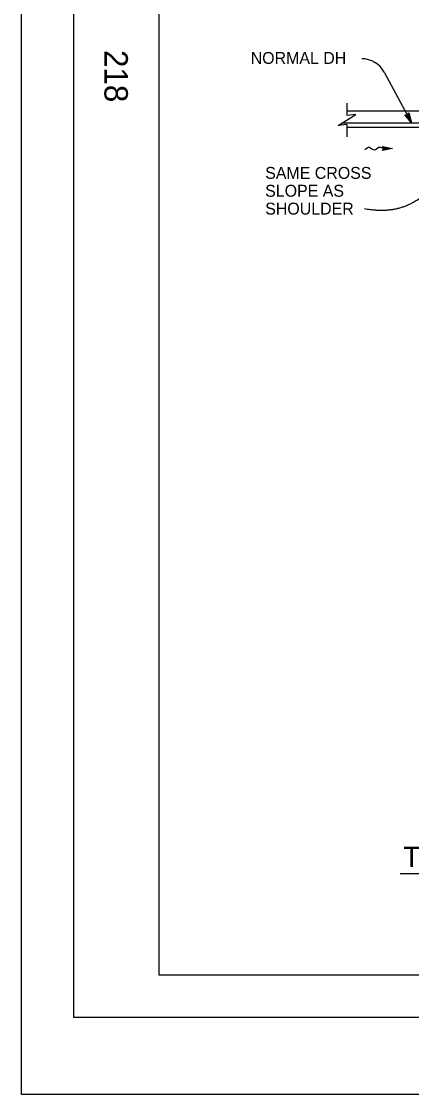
# Model space of a CAD drawing. Extents: x -894 to 866, y -476 to 714.
# Drawn here: x -894 to -665, y -476 to 155 of the extents above; entities that cross this region are included whole.
import ezdxf

# ---------------------------------------------------------------- set-up
doc = ezdxf.new("R2010")
doc.units = 0
for name, color, linetype in [('10 Sheet Format', 7, 'Continuous'), ('56 Stage 3 Anno', 7, 'Continuous'), ('57 Undefined', 7, 'Continuous'), ('60 Nongeo Data', 7, 'Continuous')]:
    doc.layers.add(name, color=color, linetype=linetype)

msp = doc.modelspace()

# ---------------------------------------------------------------- linework, layer by layer
at = {"layer": '10 Sheet Format'}
for p, q in [((-863.43, 668.96), (-863.43, -431.04)), ((-813.45, 643.96), (-813.45, -406.04)), ((-813.45, -406.04), (-438.24, -406.04)), ((-875.42, -431.05), (-875.42, -431.05)), ((-863.43, -431.04), (836.58, -431.04))]:
    msp.add_line(p, q, dxfattribs=at)
for points in [[(-894.04, 713.56), (865.96, 713.56), (865.96, -476.44), (-894.04, -476.44)], [(-863.43, -431.04), (836.58, -431.04), (836.58, 668.96), (-863.43, 668.96)]]:
    msp.add_lwpolyline(points, close=True, dxfattribs=at)
at = {"layer": '56 Stage 3 Anno'}
for p, q in [((-681, 124.72), (-664.92, 94.92)), ((-664.92, 94.92), (-668.94, 99.57)), ((-668.94, 99.57), (-668.94, 99.57)), ((-668.94, 99.57), (-667.39, 99.5)), ((-665.58, 96.14), (-668.51, 99.53)), ((-666.23, 97.35), (-668.12, 99.54)), ((-666.89, 98.57), (-667.7, 99.51)), ((-667.39, 99.5), (-666.59, 100.84)), ((-667.23, 99.78), (-666.89, 98.57)), ((-667.01, 100.1), (-666.23, 97.35)), ((-666.8, 100.48), (-665.58, 96.14)), ((-666.59, 100.84), (-666.59, 100.84)), ((-666.59, 100.84), (-664.92, 94.92)), ((-664.92, 94.92), (-664.92, 94.92))]:
    msp.add_line(p, q, dxfattribs=at)
msp.add_arc((-694.2, 117.59), 15, 28.36166, 90, dxfattribs=at)
msp.add_open_spline([(-692.48, 44.49), (-675.64, 41.4), (-651.5, 55.44), (-614.91, 79.68)], degree=2, dxfattribs=at)
at = {"layer": '57 Undefined'}
msp.add_line((-301.69, -346.58), (-671.51, -346.58), dxfattribs=at)
at = {"layer": '60 Nongeo Data'}
for p, q in [((-314.92, 101.68), (-702.91, 101.68)), ((-702.83, 106.44), (-702.83, 99.22)), ((-702.83, 101.68), (-702.83, 101.47)), ((-314.92, 94.68), (-705.9, 94.68)), ((-702.83, 93.97), (-702.83, 86.76)), ((-538.42, 92.18), (-702.83, 92.18)), ((-682.03, 80.98), (-676.03, 79.78)), ((-681.23, 79.78), (-682.03, 80.98)), ((-676.03, 79.78), (-682.03, 78.58)), ((-682.03, 78.58), (-681.23, 79.78)), ((-682.03, 78.58), (-682.03, 78.58)), ((-681.79, 80.62), (-677.56, 79.78)), ((-677.56, 79.78), (-681.78, 78.93)), ((-681.56, 80.27), (-679.09, 79.78)), ((-679.09, 79.78), (-681.55, 79.29)), ((-681.32, 79.92), (-680.62, 79.78)), ((-680.62, 79.78), (-681.3, 79.64)), ((-681.23, 79.78), (-681.23, 79.78)), ((-676.03, 79.78), (-676.03, 79.78))]:
    msp.add_line(p, q, dxfattribs=at)
msp.add_lwpolyline([(-702.83, 93.97), (-708.08, 93.32), (-697.58, 99.88), (-702.83, 99.22)], dxfattribs=at)
msp.add_spline([(-692.43, 78.98), (-689.63, 80.58), (-686.83, 78.98), (-684.03, 80.58), (-681.23, 79.78)], degree=3, dxfattribs=at)

# ---------------------------------------------------------------- texts
at = {"layer": '10 Sheet Format'}
msp.add_text('218', height=13.779, rotation=270, dxfattribs=at).set_placement((-845.33, 137.73))
at = {"layer": '57 Undefined'}
for s, height, p in [('NORMAL DH', 7, (-759.41, 129.55)), ('SAME CROSS', 7, (-750.88, 61.97)), ('SLOPE AS', 7, (-750.88, 51.47)), ('SHOULDER', 7, (-750.88, 40.97)), ('TYPE GO AND GDO INLET GRADE SAG', 12, (-669.68, -342.67))]:
    msp.add_text(s, height=height, dxfattribs=at).set_placement(p)

doc.saveas('drawing.dxf')
